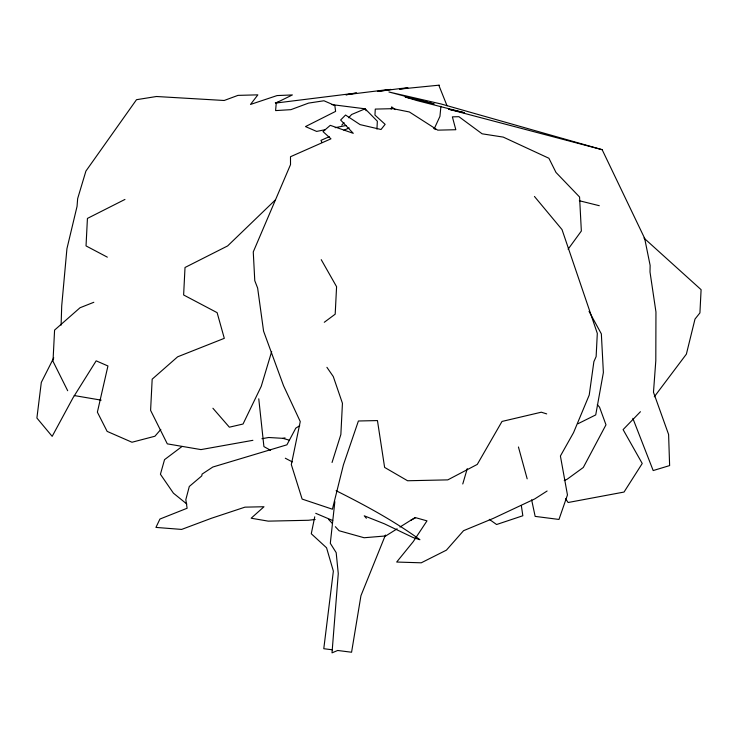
<?xml version="1.0" encoding="UTF-8"?>
<svg xmlns="http://www.w3.org/2000/svg" width="738" height="738" viewBox="0 0 738 738"><rect width="100%" height="100%" fill="white"/><g stroke="black" fill="none" stroke-linecap="round" stroke-linejoin="round"><path stroke-width="1.11" d="M61.097 325.172L61.715 305.855L66.937 248.688L77.047 206.391L77.656 198.605L85.912 171.078L136.502 99.695L156.465 96.503L224.186 100.488L237.977 95.377L257.866 94.851L250.505 104.445L277.082 95.571L292.386 94.934L276.28 102.813L275.597 110.599L290.901 109.658L308.567 103.099L323.964 100.765L334.84 105.497L335.606 111.392L305.495 126.576L316.63 131.419L325.366 129.657M376.943 129.113L377.349 121.207L365.135 108.818L332.008 104.621M440.927 106.244L439.94 116.364L434.202 128.809M334.849 501.683L330.31 543.316L336.177 552.633L338.272 573.611L332.017 652.853L337.681 650.473L351.574 652.235L360.947 595.686L385.439 535.041M391.195 109.104L391.647 106.872L395.3 109.584M314.739 516.812L311.279 533.749L326.565 547.799L333.364 571.138L323.779 648.711L332.331 649.8M462.772 483.971L467.265 468.602M271.676 351.519L261.243 386.315L243.033 424.027L229.361 427.191L212.913 408.252M332.045 462.486L340.864 434.47L342.441 403.271L333.272 376.537L326.916 367.321M53.745 357.81L41.31 382.395L36.9 418.031L52.167 436.361L73.034 397.782L96.171 360.836L107.942 365.974L97.379 412.164L107.139 431.389L131.982 442.246L154.915 436.241L160.829 429.415M568.094 249.213L581.35 231.022L579.561 196.991L555.982 172.434L548.915 158.264L503.242 137.102L482.117 133.809L458.916 116.696L452.376 116.853L455.816 129.722L437.717 130.146L409.387 111.982L392.957 108.67L375.282 109.086L374.95 115.1L385.135 124.344L381.029 129.501L360.07 124.611L345.559 115.036L340.633 120.017L353.271 133.32L330.273 125.34L323.013 131.613L330.965 138.827L290.495 156.724L290.514 164.639L253.263 251.916L254.776 280.689L257.636 288.069L263.577 331.15L283.53 385.697L300.255 421.564L291.316 464.571L302.128 499.082L332.414 509.211L343.419 464.848L358.4 420.992L377.45 420.577L384.618 467.412L407.579 480.752L447.791 479.875L477.274 464.405L502.015 421.435L541.305 412.201L546.692 413.898M654.302 396.786L686.377 354.139L695.002 319.056L699.919 312.912L701.1 289.674L643.923 238.033M341.795 125.119L344.065 122.665M348.613 117.766L351.639 114.491L365.116 108.818L366.159 110.718M640.436 411.712L623.103 429.617L642.235 463.492L624.034 492.052L568.094 502.513L565.603 498.759M275.237 200.053L227.618 245.939L185.017 267.488L183.624 294.979L217.12 312.654L224.297 338.336L177.627 356.814L152.176 379.166L150.598 410.365L167.305 443.861L200.976 449.599L252.903 440.318M182.092 446.435L164.537 459.645L160.423 474.257L173.43 493.187L186.834 504.026M324.277 322.285L335.19 314.185L336.583 286.695L321.233 259.656M547.107 491.01L534.755 498.916L493.168 518.445L463.547 530.687L446.407 550.151L421.25 562.808L396.684 562.042L413.225 541.674L426.988 520.862L415.134 517.541L399.968 527.043M397.127 528.823L385.753 535.945L364.12 537.744L339.093 530.742L335.347 526.692M299.729 425.706L295.818 428.105L286.925 444.811L212.83 467.025L202.074 474.119L201.769 475.899L189.297 486.471L185.828 499.644L187.111 508.251L159.934 519.045L155.939 527.412L181.631 529.423L211.437 518.26L244.961 507.154L264.01 506.738L251.16 518.214L268.226 521.139L308.438 520.272L315.154 519.46M410.632 520.401L415.549 517.79M124.953 199.435L87.425 218.42L86.032 245.911L107.342 257.156M577.946 423.75L595.723 414.913L603.38 372.505L601.35 333.871L589.044 311.362M564.229 480.567L567.098 479.266L583.306 467.477L605.981 424.82L599.551 407.201L597.31 404.627M329.314 136.678L320.956 140.358L321.934 142.406M343.945 130.239L349.166 127.942M93.827 302.285L80.036 307.746L54.584 330.089L52.998 361.297L67.684 390.725M275.505 102.979L278.613 102.278L275.32 102.656M335.209 127.683L346.14 125.488M261.925 438.704L268.697 437.496L282.829 438.335L285.034 437.892M275.606 103.08L356.565 93.016L345.854 94.787L386.149 89.815L390.845 89.446L377.432 91.466L400.983 88.468L407.957 87.877L399.581 89.104L439.341 85.147L438.907 85.47L447.053 105.792M74.206 395.55L101.143 400.144M579.33 200.736L599.293 205.708M602.153 149.685L448.566 109.196L464.377 112.702L417.118 100.608L405.134 96.964L434.119 103.975L388.935 91.992L441.149 103.993L602.153 149.685L644.643 238.309L650.132 265.403L650.003 271.971L655.953 311.98L655.805 360.744L653.481 392.247L668.6 434.47L669.624 465.586L653.185 470.558L632.853 418.363M282.829 438.335L288.872 440.051M315.735 513.316L332.709 520.53M336.131 490.705C365.07 505.226 393.668 520.659 419.922 539.709L413.114 537.55L384.387 523.805L364.258 515.816L366.38 518.279M285.311 458.224L292.294 461.905M270.578 450.309L263.909 446.591L258.761 398.797M433.916 128.403L435.872 129.565M489.312 519.349L496.6 524.515L522.836 515.751L521.342 505.595M328.604 519.404L332.349 523.454M534.45 196.465L562.015 229.573L597.31 333.373L596.129 356.602L593.887 361.629L589.228 395.042L573.546 432.643L560.41 456.01L567.457 494.967L558.97 519.451L535.151 516.388L531.628 499.82M518.436 446.988L527.172 478.842"/></g></svg>
